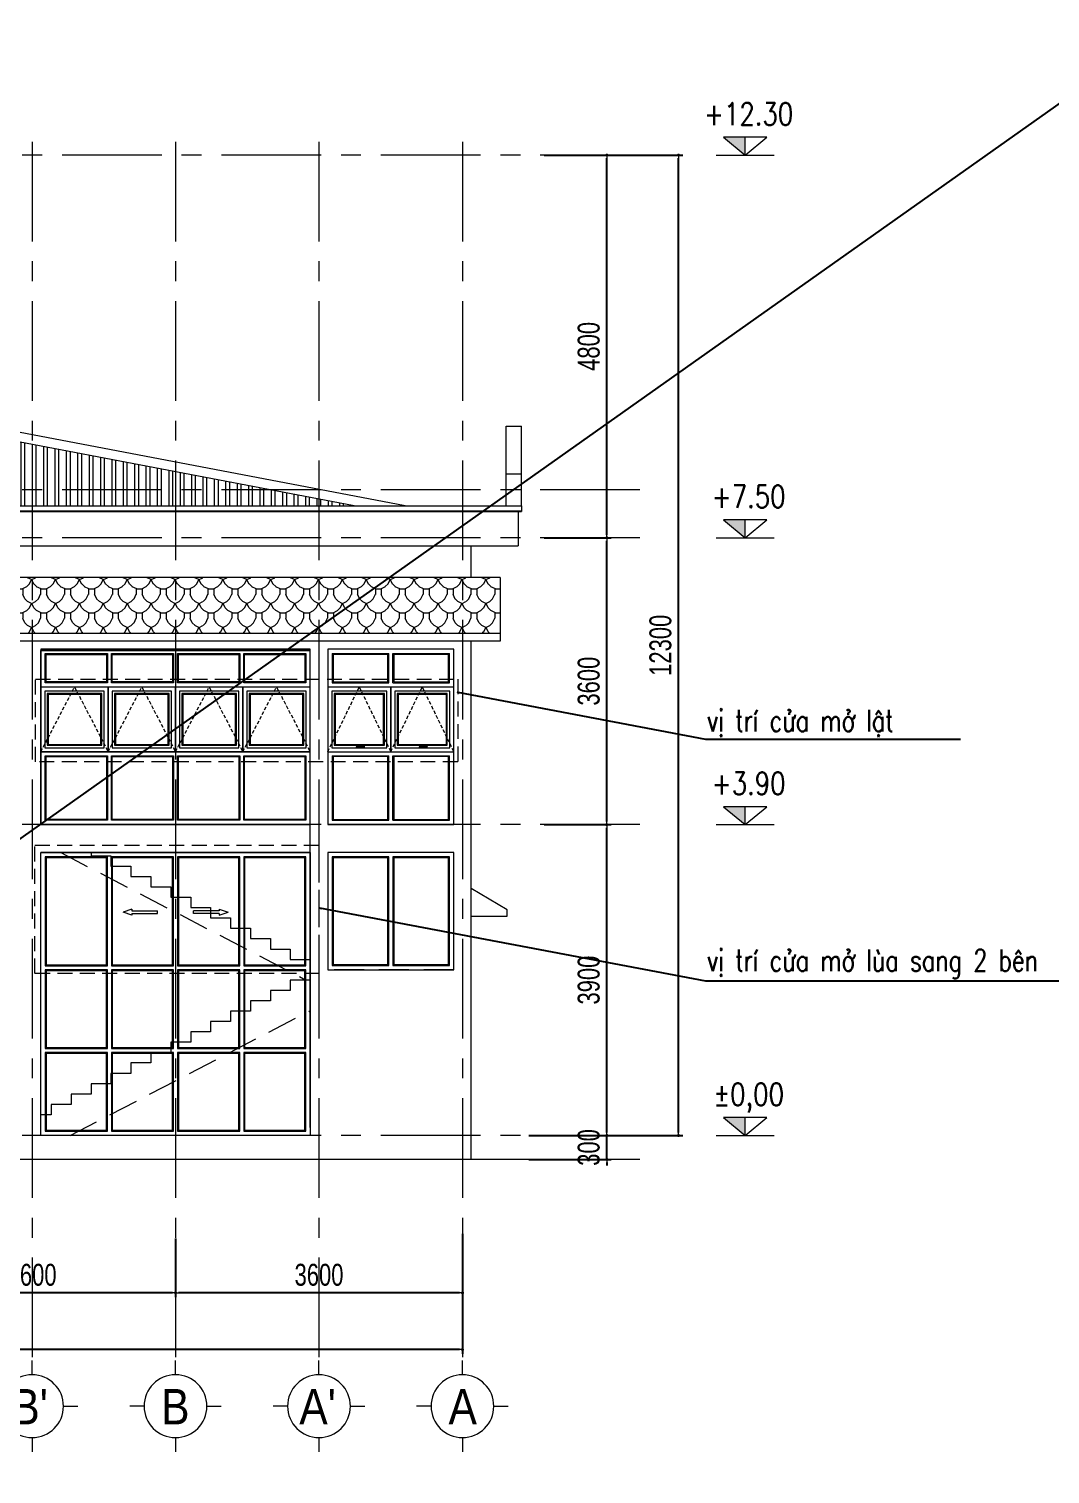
# Model space of a CAD drawing. Header units: millimetres. Extents: x -519517 to -431282, y -372679 to 113618.
# Drawn here: x -462331 to -449517, y -121075 to -102944 of the extents above; entities that cross this region are included whole.
import ezdxf
from ezdxf.enums import TextEntityAlignment as Align

# ---------------------------------------------------------------- set-up
doc = ezdxf.new("R2010")
doc.units = ezdxf.units.MM
doc.header["$LTSCALE"] = 5
for name, pattern in [('CENTER', [2, 1.25, -0.25, 0.25, -0.25]), ('CENTER2', [28.575, 19.05, -3.175, 3.175, -3.175]), ('HIDDEN', [0.375, 0.25, -0.125])]:
    doc.linetypes.add(name, pattern=pattern)
doc.layers.get('0').update_dxf_attribs({"linetype": 'CENTER2'})
for name, color, linetype, lineweight in [('2', 2, 'Continuous', 20), ('BICO-250-HATCH', 250, 'Continuous', 9), ('BICO-8-THAY2', 8, 'Continuous', 20), ('BICO-9-NÉT CỬA', 9, 'Continuous', 25), ('DIM', 156, 'Continuous', 13), ('hatch1', 136, 'Continuous', 9), ('kichhtuoc', 9, 'Continuous', 15), ('kihieu', 10, 'Continuous', 18), ('LC Dim', 8, 'Continuous', 18), ('LC ISO', 153, 'Continuous', 13), ('LC MANH DUT', 35, 'HIDDEN', 5), ('LC Net dam 1', 30, 'Continuous', 30), ('LC Net manh', 9, 'Continuous', 5), ('LC Text1', 3, 'Continuous', 20), ('LC Text2', 7, 'Continuous', 25), ('manh1', 67, 'Continuous', 13), ('thay1', 63, 'Continuous', 18), ('truc', 76, 'CENTER', 9), ('v THAY', 9, 'Continuous', 13), ('ĐT-250-HATCH', 250, 'Continuous', 9)]:
    doc.layers.add(name, color=color, linetype=linetype, lineweight=lineweight)
doc.layers.add('KCS_Plotter', color=11, linetype='Continuous', plot=False)
doc.styles.add('HOATBIF', font='hoatbif.shx', dxfattribs={"width": 0.75})
doc.styles.add('LC 1', font='VHAVANB.TTF')
doc.styles.add('LC 3', font='vnsimli.shx', dxfattribs={"width": 0.75})
doc.styles.add('T1', font='Vnsimli.shx', dxfattribs={"width": 0.8})
doc.dimstyles.new('Copy of 1-110', dxfattribs={"dimscale": 110, "dimtxt": 2.5, "dimasz": 0.35, "dimexe": 0.5, "dimexo": 0, "dimgap": 0.8, "dimtad": 1, "dimdec": 0, "dimzin": 0, "dimdsep": 46, "dimtxsty": 'HOATBIF', "dimblk1": 'DOT', "dimblk2": 'DOT', "dimsah": 1, "dimcen": -1, "dimdle": 1, "dimclrd": 256, "dimclre": 256, "dimclrt": 4, "dimadec": 3, "dimazin": 2, "dimtfac": 0.333333, "dimtdec": 0, "dimtix": 1, "dimtmove": 2, "dimatfit": 3, "dimldrblk": 'DOT', "dimfxl": 1, "dimtvp": 0.833333, "dimtolj": 1, "dimtzin": 0, "dimarcsym": 0})
doc.dimstyles.new('Copy of 1-70', dxfattribs={"dimscale": 70, "dimtxt": 2.5, "dimasz": 0.35, "dimexe": 0.5, "dimexo": 0, "dimgap": 0.8, "dimtad": 1, "dimdec": 0, "dimzin": 0, "dimdsep": 46, "dimtxsty": 'HOATBIF', "dimblk1": 'DOT', "dimblk2": 'DOT', "dimsah": 1, "dimcen": -1, "dimdle": 1, "dimclrd": 256, "dimclre": 256, "dimclrt": 4, "dimadec": 3, "dimazin": 2, "dimtfac": 0.333333, "dimtdec": 0, "dimtix": 1, "dimtmove": 2, "dimatfit": 3, "dimldrblk": 'DOT', "dimfxl": 1, "dimtvp": 0.833333, "dimtolj": 1, "dimtzin": 0, "dimarcsym": 0})

# ---------------------------------------------------------------- blocks, each defined once
blk = doc.blocks.new('DOT')
at = {"color": 0, "linetype": 'ByBlock'}
blk.add_line((-0.5, 0), (-1, 0), dxfattribs=at)
at = {"color": 0, "linetype": 'ByBlock', "const_width": 0.5}
blk.add_lwpolyline([(-0.25, 0, 1), (0.25, 0, 1)], format="xyb", close=True, dxfattribs=at)
blk = doc.blocks.new('*D650')
at = {"layer": 'Defpoints', "color": 0, "transparency": 16777216}
for p in [(-460491, -118117), (-456891, -118117), (-460491, -118801)]:
    blk.add_point(p, dxfattribs=at)
at = {"layer": 'LC Dim', "lineweight": -2, "transparency": 16777216}
for p, q in [((-460491, -118117), (-460491, -118856)), ((-456891, -118117), (-456891, -118856)), ((-456930, -118801), (-460453, -118801))]:
    blk.add_line(p, q, dxfattribs=at)
at = {"layer": 'LC Dim', "lineweight": -2, "transparency": 16777216, "xscale": 38.5, "yscale": 38.5, "zscale": 38.5, "rotation": 180}
blk.add_blockref('DOT', (-460491, -118801), dxfattribs=at)
at = {"layer": 'LC Dim', "lineweight": -2, "transparency": 16777216, "xscale": 38.5, "yscale": 38.5, "zscale": 38.5}
blk.add_blockref('DOT', (-456891, -118801), dxfattribs=at)
at = {"layer": 'LC Dim', "color": 4, "transparency": 16777216, "insert": (-458691, -118576), "char_height": 275, "attachment_point": 5, "style": 'HOATBIF'}
blk.add_mtext('\\A1;3600', dxfattribs=at)
blk = doc.blocks.new('_Dot')
at = {"color": 0, "linetype": 'ByBlock', "lineweight": -2}
blk.add_line((-0.5, 0), (-1, 0), dxfattribs=at)
at = {"color": 0, "linetype": 'ByBlock', "const_width": 0.5}
blk.add_lwpolyline([(-0.25, 0, 1), (0.25, 0, 1)], format="xyb", close=True, dxfattribs=at)
blk = doc.blocks.new('*D651')
at = {"layer": 'Defpoints', "color": 0, "transparency": 16777216}
for p in [(-464091, -118062), (-460491, -118117), (-464091, -118801)]:
    blk.add_point(p, dxfattribs=at)
at = {"layer": 'LC Dim', "lineweight": -2, "transparency": 16777216}
for p, q in [((-464091, -118062), (-464091, -118856)), ((-460491, -118117), (-460491, -118856)), ((-460530, -118801), (-464053, -118801))]:
    blk.add_line(p, q, dxfattribs=at)
at = {"layer": 'LC Dim', "lineweight": -2, "transparency": 16777216, "xscale": 38.5, "yscale": 38.5, "zscale": 38.5, "rotation": 180}
blk.add_blockref('DOT', (-464091, -118801), dxfattribs=at)
at = {"layer": 'LC Dim', "lineweight": -2, "transparency": 16777216, "xscale": 38.5, "yscale": 38.5, "zscale": 38.5}
blk.add_blockref('DOT', (-460491, -118801), dxfattribs=at)
at = {"layer": 'LC Dim', "color": 4, "transparency": 16777216, "insert": (-462291, -118576), "char_height": 275, "attachment_point": 5, "style": 'HOATBIF'}
blk.add_mtext('\\A1;3600', dxfattribs=at)
blk = doc.blocks.new('*D657')
at = {"layer": 'Defpoints', "color": 0, "transparency": 16777216}
for p in [(-481241, -118062), (-456891, -118062), (-481241, -119513)]:
    blk.add_point(p, dxfattribs=at)
at = {"layer": 'LC Dim', "lineweight": -2, "transparency": 16777216}
for p, q in [((-481241, -118062), (-481241, -119568)), ((-456891, -118062), (-456891, -119568)), ((-456930, -119513), (-481203, -119513))]:
    blk.add_line(p, q, dxfattribs=at)
at = {"layer": 'LC Dim', "lineweight": -2, "transparency": 16777216, "xscale": 38.5, "yscale": 38.5, "zscale": 38.5, "rotation": 180}
blk.add_blockref('DOT', (-481241, -119513), dxfattribs=at)
at = {"layer": 'LC Dim', "lineweight": -2, "transparency": 16777216, "xscale": 38.5, "yscale": 38.5, "zscale": 38.5}
blk.add_blockref('DOT', (-456891, -119513), dxfattribs=at)
at = {"layer": 'LC Dim', "color": 4, "transparency": 16777216, "insert": (-469066, -119288), "char_height": 275, "attachment_point": 5, "style": 'HOATBIF'}
blk.add_mtext('\\A1;24350', dxfattribs=at)
blk = doc.blocks.new('*D658')
at = {"layer": 'Defpoints', "color": 0, "transparency": 16777216}
for p in [(-456059, -116827), (-455080, -116827), (-456059, -117127)]:
    blk.add_point(p, dxfattribs=at)
at = {"layer": 'LC Dim', "lineweight": -2, "transparency": 16777216}
for p, q in [((-455080, -116789), (-455080, -116750)), ((-456059, -116827), (-455025, -116827)), ((-455080, -117127), (-455080, -116827)), ((-456059, -117127), (-455025, -117127)), ((-455080, -117166), (-455080, -117204))]:
    blk.add_line(p, q, dxfattribs=at)
at = {"layer": 'LC Dim', "lineweight": -2, "transparency": 16777216, "xscale": 38.5, "yscale": 38.5, "zscale": 38.5}
for p, rotation in [((-455080, -116827), 270), ((-455080, -117127), 90)]:
    blk.add_blockref('DOT', p, dxfattribs=dict(at, rotation=rotation))
at = {"layer": 'LC Dim', "color": 4, "transparency": 16777216, "insert": (-455306, -116977), "char_height": 275, "attachment_point": 5, "rotation": 90, "style": 'HOATBIF'}
blk.add_mtext('\\A1;300', dxfattribs=at)
blk = doc.blocks.new('*D659')
at = {"layer": 'Defpoints', "color": 0, "transparency": 16777216}
for p in [(-455867, -112927), (-455080, -112927), (-456059, -116827)]:
    blk.add_point(p, dxfattribs=at)
at = {"layer": 'LC Dim', "lineweight": -2, "transparency": 16777216}
for p, q in [((-455867, -112927), (-455025, -112927)), ((-455080, -116789), (-455080, -112966)), ((-456059, -116827), (-455025, -116827))]:
    blk.add_line(p, q, dxfattribs=at)
at = {"layer": 'LC Dim', "lineweight": -2, "transparency": 16777216, "xscale": 38.5, "yscale": 38.5, "zscale": 38.5}
for p, rotation in [((-455080, -112927), 90), ((-455080, -116827), 270)]:
    blk.add_blockref('DOT', p, dxfattribs=dict(at, rotation=rotation))
at = {"layer": 'LC Dim', "color": 4, "transparency": 16777216, "insert": (-455306, -114877), "char_height": 275, "attachment_point": 5, "rotation": 90, "style": 'HOATBIF'}
blk.add_mtext('\\A1;3900', dxfattribs=at)
blk = doc.blocks.new('*D660')
at = {"layer": 'Defpoints', "color": 0, "transparency": 16777216}
for p in [(-455867, -109327), (-455080, -109327), (-455867, -112927)]:
    blk.add_point(p, dxfattribs=at)
at = {"layer": 'LC Dim', "lineweight": -2, "transparency": 16777216}
for p, q in [((-455867, -109327), (-455025, -109327)), ((-455080, -112889), (-455080, -109366)), ((-455867, -112927), (-455025, -112927))]:
    blk.add_line(p, q, dxfattribs=at)
at = {"layer": 'LC Dim', "lineweight": -2, "transparency": 16777216, "xscale": 38.5, "yscale": 38.5, "zscale": 38.5}
for p, rotation in [((-455080, -109327), 90), ((-455080, -112927), 270)]:
    blk.add_blockref('DOT', p, dxfattribs=dict(at, rotation=rotation))
at = {"layer": 'LC Dim', "color": 4, "transparency": 16777216, "insert": (-455306, -111127), "char_height": 275, "attachment_point": 5, "rotation": 90, "style": 'HOATBIF'}
blk.add_mtext('\\A1;3600', dxfattribs=at)
blk = doc.blocks.new('*D661')
at = {"layer": 'Defpoints', "color": 0, "transparency": 16777216}
for p in [(-455867, -104527), (-455080, -104527), (-455867, -109327)]:
    blk.add_point(p, dxfattribs=at)
at = {"layer": 'LC Dim', "lineweight": -2, "transparency": 16777216}
for p, q in [((-455867, -104527), (-455025, -104527)), ((-455080, -109289), (-455080, -104566)), ((-455867, -109327), (-455025, -109327))]:
    blk.add_line(p, q, dxfattribs=at)
at = {"layer": 'LC Dim', "lineweight": -2, "transparency": 16777216, "xscale": 38.5, "yscale": 38.5, "zscale": 38.5}
for p, rotation in [((-455080, -104527), 90), ((-455080, -109327), 270)]:
    blk.add_blockref('DOT', p, dxfattribs=dict(at, rotation=rotation))
at = {"layer": 'LC Dim', "color": 4, "transparency": 16777216, "insert": (-455306, -106927), "char_height": 275, "attachment_point": 5, "rotation": 90, "style": 'HOATBIF'}
blk.add_mtext('\\A1;4800', dxfattribs=at)
blk = doc.blocks.new('*D662')
at = {"layer": 'Defpoints', "color": 0, "transparency": 16777216}
for p in [(-455867, -104527), (-454180, -104527), (-455867, -116827)]:
    blk.add_point(p, dxfattribs=at)
at = {"layer": 'LC Dim', "lineweight": -2, "transparency": 16777216}
for p, q in [((-455867, -104527), (-454125, -104527)), ((-454180, -116789), (-454180, -104566)), ((-455867, -116827), (-454125, -116827))]:
    blk.add_line(p, q, dxfattribs=at)
at = {"layer": 'LC Dim', "lineweight": -2, "transparency": 16777216, "xscale": 38.5, "yscale": 38.5, "zscale": 38.5}
for p, rotation in [((-454180, -104527), 90), ((-454180, -116827), 270)]:
    blk.add_blockref('DOT', p, dxfattribs=dict(at, rotation=rotation))
at = {"layer": 'LC Dim', "color": 4, "transparency": 16777216, "insert": (-454406, -110677), "char_height": 275, "attachment_point": 5, "rotation": 90, "style": 'HOATBIF'}
blk.add_mtext('\\A1;12300', dxfattribs=at)
blk = doc.blocks.new('TTRUC')
at = {"layer": 'LC ISO'}
for p, q in [((0, 6.95), (0, 10.13)), ((-6.95, 0), (-10.13, 0)), ((6.95, 0), (10.13, 0)), ((0, -6.95), (0, -10.13))]:
    blk.add_line(p, q, dxfattribs=at)
at = {"layer": 'LC Net manh'}
blk.add_circle((0, 0), 6.95, dxfattribs=at)
blk = doc.blocks.new('Caodo1')
at = {"layer": 'LC Text1'}
blk.add_hatch(color=256, dxfattribs=at).paths.add_polyline_path([(0, 200), (0, 0), (243, 200)])
for p, q in [((0, 0), (0, 200)), ((324, 0), (-324, 0))]:
    blk.add_line(p, q, dxfattribs=at)
blk.add_lwpolyline([(-243, 200), (243, 200), (0, 0), (0, 0)], close=True, dxfattribs=at)
at = {"layer": 'LC Text1', "style": 'T1', "width": 0.8}
blk.add_attdef('%%P0,00', text='', height=250, dxfattribs=at).set_placement((-39, 460), align=Align.MIDDLE_CENTER)
blk = doc.blocks.new('sjahdjkahdj¸dhsgdjks')
at = {"layer": 'LC MANH DUT', "ltscale": 300}
blk.add_line((-524836, -73332), (-526416, -73332), dxfattribs=at)
at = {"layer": 'manh1'}
for points in [[(-526350, -73266), (-525663, -73266), (-525663, -71928), (-526350, -71928)], [(-525589, -73266), (-524902, -73266), (-524902, -71928), (-525589, -71928)]]:
    blk.add_lwpolyline(points, close=True, dxfattribs=at)
at = {"layer": 'thay1'}
blk.add_line((-524836, -71862), (-526416, -71862), dxfattribs=at)
for points in [[(-526416, -73332), (-524836, -73332), (-524836, -71862), (-526416, -71862)], [(-526362, -73278), (-525651, -73278), (-525651, -71916), (-526362, -71916)], [(-525601, -73278), (-524890, -73278), (-524890, -71916), (-525601, -71916)]]:
    blk.add_lwpolyline(points, close=True, dxfattribs=at)
blk = doc.blocks.new('sjhdjshdjshsjkdj')
at = {"layer": 'manh1'}
for points in [[(-529950, -95683), (-529194, -95683), (-529194, -94341), (-529950, -94341)], [(-529120, -95683), (-528363, -95683), (-528363, -94341), (-529120, -94341)], [(-528289, -95683), (-527533, -95683), (-527533, -94341), (-528289, -94341)], [(-527459, -95683), (-526702, -95683), (-526702, -94341), (-527459, -94341)], [(-529950, -96721), (-529194, -96721), (-529194, -95757), (-529950, -95757)], [(-529120, -96721), (-528363, -96721), (-528363, -95757), (-529120, -95757)], [(-528289, -96721), (-527533, -96721), (-527533, -95757), (-528289, -95757)], [(-527459, -96721), (-526702, -96721), (-526702, -95757), (-527459, -95757)], [(-529950, -97759), (-529194, -97759), (-529194, -96795), (-529950, -96795)], [(-529120, -97759), (-528363, -97759), (-528363, -96795), (-529120, -96795)], [(-528289, -97759), (-527533, -97759), (-527533, -96795), (-528289, -96795)], [(-527459, -97759), (-526702, -97759), (-526702, -96795), (-527459, -96795)]]:
    blk.add_lwpolyline(points, close=True, dxfattribs=at)
at = {"layer": 'thay1'}
for points in [[(-530016, -94275), (-526636, -94275), (-526636, -97825), (-530016, -97825)], [(-529962, -95695), (-529182, -95695), (-529182, -94329), (-529962, -94329)], [(-529132, -95695), (-528351, -95695), (-528351, -94329), (-529132, -94329)], [(-528301, -95695), (-527521, -95695), (-527521, -94329), (-528301, -94329)], [(-527471, -95695), (-526690, -95695), (-526690, -94329), (-527471, -94329)], [(-529962, -96733), (-529182, -96733), (-529182, -95745), (-529962, -95745)], [(-529132, -96733), (-528351, -96733), (-528351, -95745), (-529132, -95745)], [(-528301, -96733), (-527521, -96733), (-527521, -95745), (-528301, -95745)], [(-527471, -96733), (-526690, -96733), (-526690, -95745), (-527471, -95745)], [(-529962, -97771), (-529182, -97771), (-529182, -96783), (-529962, -96783)], [(-529132, -97771), (-528351, -97771), (-528351, -96783), (-529132, -96783)], [(-528301, -97771), (-527521, -97771), (-527521, -96783), (-528301, -96783)], [(-527471, -97771), (-526690, -97771), (-526690, -96783), (-527471, -96783)]]:
    blk.add_lwpolyline(points, close=True, dxfattribs=at)
blk = doc.blocks.new('kh-cuatruot')
at = {"layer": 'kihieu', "ltscale": 0.5}
for p, q in [((54.9, 0), (-54.9, 0)), ((-54.9, 0), (-54.9, -12)), ((54.9, 0), (54.9, 6.8)), ((54.9, 6.8), (93.1, -6)), ((54.9, -12), (-54.9, -12)), ((54.9, -18.8), (93.1, -6)), ((54.9, -18.8), (54.9, -12))]:
    blk.add_line(p, q, dxfattribs=at)
blk = doc.blocks.new('hsjdhsạkdhsjkahjkda')
at = {"layer": 'hatch1', "linetype": 'HIDDEN', "ltscale": 35}
for points in [[(-530016, -106371), (-529594, -105560), (-529171, -106371)], [(-529171, -106371), (-528749, -105560), (-528326, -106371)], [(-528326, -106371), (-527904, -105560), (-527481, -106371)], [(-527481, -106371), (-527059, -105560), (-526636, -106371)]]:
    blk.add_lwpolyline(points, dxfattribs=at)
at = {"layer": 'LC Dim'}
for p, q in [((-526636, -105560), (-530016, -105560)), ((-530016, -106371), (-530016, -105560)), ((-529171, -106371), (-529171, -105560)), ((-529171, -106371), (-529171, -105560)), ((-528326, -106371), (-528326, -105560)), ((-528326, -106371), (-528326, -105560)), ((-528326, -106371), (-528326, -105560)), ((-527481, -106371), (-527481, -105560)), ((-527481, -106371), (-527481, -105560)), ((-527481, -106371), (-527481, -105560)), ((-526636, -106371), (-526636, -105560)), ((-526636, -106371), (-530016, -106371))]:
    blk.add_line(p, q, dxfattribs=at)
at = {"layer": 'manh1'}
for points in [[(-529950, -105152), (-529194, -105152), (-529194, -105494), (-529950, -105494)], [(-529120, -105152), (-528363, -105152), (-528363, -105494), (-529120, -105494)], [(-528289, -105152), (-527533, -105152), (-527533, -105494), (-528289, -105494)], [(-527459, -105152), (-526702, -105152), (-526702, -105494), (-527459, -105494)], [(-529924, -106279), (-529263, -106279), (-529263, -105652), (-529924, -105652)], [(-529079, -106279), (-528418, -106279), (-528418, -105652), (-529079, -105652)], [(-528234, -106279), (-527573, -106279), (-527573, -105652), (-528234, -105652)], [(-527389, -106279), (-526728, -106279), (-526728, -105652), (-527389, -105652)], [(-529950, -106433), (-529194, -106433), (-529194, -107220), (-529950, -107220)], [(-529120, -106433), (-528363, -106433), (-528363, -107220), (-529120, -107220)], [(-528289, -106433), (-527533, -106433), (-527533, -107220), (-528289, -107220)], [(-527459, -106433), (-526702, -106433), (-526702, -107220), (-527459, -107220)]]:
    blk.add_lwpolyline(points, close=True, dxfattribs=at)
at = {"layer": 'thay1'}
for points in [[(-530016, -107286), (-526636, -107286), (-526636, -105086), (-530016, -105086)], [(-529962, -105140), (-529182, -105140), (-529182, -105506), (-529962, -105506)], [(-529132, -105140), (-528351, -105140), (-528351, -105506), (-529132, -105506)], [(-528301, -105140), (-527521, -105140), (-527521, -105506), (-528301, -105506)], [(-527471, -105140), (-526690, -105140), (-526690, -105506), (-527471, -105506)], [(-530016, -106371), (-529171, -106371), (-529171, -105560), (-530016, -105560)], [(-529966, -106321), (-529221, -106321), (-529221, -105610), (-529966, -105610)], [(-529936, -106291), (-529251, -106291), (-529251, -105640), (-529936, -105640)], [(-529171, -106371), (-528326, -106371), (-528326, -105560), (-529171, -105560)], [(-529121, -106321), (-528376, -106321), (-528376, -105610), (-529121, -105610)], [(-529091, -106291), (-528406, -106291), (-528406, -105640), (-529091, -105640)], [(-528326, -106371), (-527481, -106371), (-527481, -105560), (-528326, -105560)], [(-528276, -106321), (-527531, -106321), (-527531, -105610), (-528276, -105610)], [(-528246, -106291), (-527561, -106291), (-527561, -105640), (-528246, -105640)], [(-527481, -106371), (-526636, -106371), (-526636, -105560), (-527481, -105560)], [(-527431, -106321), (-526686, -106321), (-526686, -105610), (-527431, -105610)], [(-527401, -106291), (-526716, -106291), (-526716, -105640), (-527401, -105640)], [(-529962, -106421), (-529182, -106421), (-529182, -107232), (-529962, -107232)], [(-529132, -106421), (-528351, -106421), (-528351, -107232), (-529132, -107232)], [(-528301, -106421), (-527521, -106421), (-527521, -107232), (-528301, -107232)], [(-527471, -106421), (-526690, -106421), (-526690, -107232), (-527471, -107232)]]:
    blk.add_lwpolyline(points, close=True, dxfattribs=at)
blk = doc.blocks.new('1234we')
at = {"layer": 'v THAY', "ltscale": 0.2}
for p, q in [((527905, 42543), (527918, 42543)), ((527905, 42529), (527918, 42529)), ((527919, 42543), (527923, 42541)), ((527919, 42529), (527923, 42531)), ((527923, 42541), (527977, 42541)), ((527923, 42531), (527977, 42531))]:
    blk.add_line(p, q, dxfattribs=at)
for points in [[(527891, 42547), (527925, 42547)], [(527897, 42525), (527891, 42525)], [(527925, 42525), (527897, 42525)]]:
    blk.add_lwpolyline(points, dxfattribs=at)
blk.add_circle((527905, 42536), 2.05, dxfattribs=at)
for centre, radius, start, end in [((527891, 42536), 11.3, 90, 270), ((527905, 42536), 9.72, 48.259, 311.741), ((527905, 42536), 7.25, 90, 270), ((527918, 42542), 1.4, 62.8073, 90), ((527923, 42543), 1.4, 242.8073, 270), ((527923, 42530), 1.4, 90, 117.1927), ((527925, 42536), 11.3, 26.8451, 90), ((527925, 42536), 11.3, 270, 333.1549), ((527977, 42536), 5.09, 270, 90)]:
    blk.add_arc(centre, radius, start, end, dxfattribs=at)
blk = doc.blocks.new('hsgdjsahgdsjdhsjkad')
at = {"layer": 'hatch1', "linetype": 'HIDDEN', "ltscale": 35}
for p, q in [((-526416, -106371), (-526021, -105560)), ((-526021, -105560), (-525626, -106371)), ((-525626, -106371), (-525231, -105560)), ((-525231, -105560), (-524836, -106371))]:
    blk.add_line(p, q, dxfattribs=at)
at = {"layer": 'manh1'}
for points in [[(-526350, -105494), (-525663, -105494), (-525663, -105152), (-526350, -105152)], [(-525589, -105494), (-524902, -105494), (-524902, -105152), (-525589, -105152)], [(-526324, -106279), (-525718, -106279), (-525718, -105652), (-526324, -105652)], [(-525534, -106279), (-524928, -106279), (-524928, -105652), (-525534, -105652)], [(-526350, -107220), (-525663, -107220), (-525663, -106433), (-526350, -106433)], [(-525589, -107220), (-524902, -107220), (-524902, -106433), (-525589, -106433)]]:
    blk.add_lwpolyline(points, close=True, dxfattribs=at)
at = {"layer": 'thay1'}
for p, q in [((-526362, -105140), (-525651, -105140)), ((-526362, -105140), (-526362, -105506)), ((-525651, -105506), (-525651, -105140)), ((-525601, -105140), (-524890, -105140)), ((-525601, -105506), (-525601, -105140)), ((-524890, -105506), (-524890, -105140)), ((-526362, -105506), (-525651, -105506)), ((-525601, -105506), (-524890, -105506)), ((-526362, -106421), (-525651, -106421)), ((-526362, -106421), (-526362, -107232)), ((-525651, -107232), (-525651, -106421)), ((-525601, -106421), (-524890, -106421)), ((-525601, -107232), (-525601, -106421)), ((-524890, -107232), (-524890, -106421)), ((-526362, -107232), (-525651, -107232)), ((-525601, -107232), (-524890, -107232))]:
    blk.add_line(p, q, dxfattribs=at)
for points in [[(-526416, -107286), (-524836, -107286), (-524836, -105086), (-526416, -105086)], [(-526416, -106371), (-525626, -106371), (-525626, -105560), (-526416, -105560)], [(-526366, -106321), (-525676, -106321), (-525676, -105610), (-526366, -105610)], [(-526336, -106291), (-525706, -106291), (-525706, -105640), (-526336, -105640)], [(-525626, -106371), (-524836, -106371), (-524836, -105560), (-525626, -105560)], [(-525576, -106321), (-524886, -106321), (-524886, -105610), (-525576, -105610)], [(-525546, -106291), (-524916, -106291), (-524916, -105640), (-525546, -105640)]]:
    blk.add_lwpolyline(points, close=True, dxfattribs=at)
at = {"layer": 'LC Dim'}
for p in [(-1053938, -148844), (-1053148, -148844)]:
    blk.add_blockref('1234we', p, dxfattribs=at)

msp = doc.modelspace()

# ---------------------------------------------------------------- hatches: boundary and pattern name
at = {"layer": 'BICO-250-HATCH', "lineweight": 0, "ltscale": 0.005}
h = msp.add_hatch(dxfattribs=at)
h.set_pattern_fill('ANSI32', color=256, scale=15, angle=45, style=0)
h.set_pattern_definition([(90, (-1223668.35, -76369.8), (-142.875, 1e-14), []), (90, (-1223620.73, -76322.17), (-142.875, 1e-14), [])])
h.paths.add_polyline_path([(-474041.5, -108927.1), (-474041.5, -107814.3), (-477641.5, -108500), (-477641.5, -108927.1)])
h.paths.add_polyline_path([(-477641.5, -108927.1), (-477641.5, -108500), (-479883.5, -108927.1)])
h.paths.add_polyline_path([(-474041.5, -107814.3), (-474041.5, -108927.1), (-472366.5, -108927.1), (-472366.5, -108527.1), (-471366.5, -108527.1), (-470691.5, -108351), (-470691.5, -107197.9), (-470805.1, -107197.9)])
h.paths.add_polyline_path([(-470691.5, -107197.9), (-470691.5, -108351), (-469066.5, -107927.1), (-467441.5, -108351), (-467441.5, -107197.9)])
h.paths.add_polyline_path([(-467327.8, -107197.9), (-467441.5, -107197.9), (-467441.5, -108351), (-466766.5, -108527.1), (-465766.5, -108527.1), (-465766.5, -108927.1), (-464091.5, -108927.1), (-464091.5, -107814.3)])
h.paths.add_polyline_path([(-460491.5, -108927.1), (-460491.5, -108500), (-464091.5, -107814.3), (-464091.5, -108927.1)])
h.paths.add_polyline_path([(-458249.5, -108927.1), (-460491.5, -108500), (-460491.5, -108927.1)])
at = {"layer": 'ĐT-250-HATCH'}
h = msp.add_hatch(dxfattribs=at)
h.set_pattern_fill('MISC02', color=256, scale=50, style=0, pattern_type=2)
h.set_pattern_definition([(26.56505, (-1277815.7, -76369.8), (6e-06, 299.99982), [63.167, -607.6535]), (26.56505, (-1278115.7, -76369.8), (6e-06, 299.99982), [63.167, -607.6535]), (63.43495, (-1277725.22, -76307.57), (-6e-06, 299.999824), [60.3815, -610.439]), (63.43495, (-1278025.22, -76307.57), (-6e-06, 299.999824), [60.3815, -610.439]), (45, (-1278059.2, -76341.55), (2e-14, 299.99995), [48.057, -376.207]), (135, (-1278234.74, -76341.55), (2e-14, 299.99995), [48.057, -376.207]), (0, (-1278178.24, -76369.8), (0, 300), [62.5425, -237.4575]), (116.56505, (-1277968.72, -76307.57), (6e-06, 299.999824), [60.3815, -610.439]), (116.56505, (-1278268.72, -76307.57), (6e-06, 299.999824), [60.3815, -610.439]), (153.43495, (-1277878.24, -76369.8), (-6e-06, 299.99982), [63.167, -607.6535]), (153.43495, (-1278178.24, -76369.8), (-6e-06, 299.99982), [63.167, -607.6535]), (270, (-1278109.47, -76069.8), (300, -6e-14), [68.771, -231.229]), (135, (-1278047.24, -76229.05), (2e-14, 299.99995), [48.057, -376.207]), (153.43495, (-1277698.2, -76253.56), (-6e-06, 299.99982), [54.81, -616.01]), (153.43495, (-1277998.2, -76253.56), (-6e-06, 299.99982), [54.81, -616.01]), (116.56505, (-1277781.22, -76195.07), (6e-06, 299.999824), [63.167, -607.6535]), (116.56505, (-1278081.22, -76195.07), (6e-06, 299.999824), [63.167, -607.6535]), (63.43495, (-1277912.72, -76195.07), (-6e-06, 299.999824), [63.167, -607.6535]), (63.43495, (-1278212.72, -76195.07), (-6e-06, 299.999824), [63.167, -607.6535]), (45, (-1278246.7, -76229.05), (2e-14, 299.99995), [48.057, -376.207]), (270, (-1278184.47, -76069.8), (300, -6e-14), [68.771, -231.229]), (26.56505, (-1277995.72, -76253.56), (6e-06, 299.99982), [54.81, -616.01]), (26.56505, (-1278295.72, -76253.56), (6e-06, 299.99982), [54.81, -616.01])])
h.paths.add_polyline_path([(-456416.5, -110527.1), (-460491.5, -110527.1), (-460491.5, -109827.1), (-456416.5, -109827.1)])
h.paths.add_polyline_path([(-460491.5, -110527.1), (-462766.5, -110527.1), (-462766.5, -109827.1), (-460491.5, -109827.1)])

# ---------------------------------------------------------------- linework, layer by layer
at = {"layer": '2'}
for p, q in [((-465766.5, -108927.1), (-456151.5, -108927.1)), ((-456151.5, -108927.1), (-456151.5, -108997.1)), ((-456191.5, -108997.1), (-456191.5, -109427.1)), ((-481941.5, -109427.1), (-456191.5, -109427.1)), ((-456416.5, -109827.1), (-462766.5, -109827.1)), ((-456416.5, -109827.1), (-456416.5, -110625.5)), ((-456416.5, -110527.1), (-462766.5, -110527.1)), ((-456416.5, -110625.5), (-462766.5, -110625.5)), ((-462181.5, -112927.1), (-462181.5, -110740.2)), ((-462181.5, -110740.2), (-458801.5, -110740.2)), ((-458801.5, -116727.1), (-458801.5, -110740.2)), ((-458801.5, -112927.1), (-462181.5, -112927.1)), ((-462181.5, -116727.1), (-462181.5, -113277.1)), ((-458801.5, -113277.1), (-462181.5, -113277.1))]:
    msp.add_line(p, q, dxfattribs=at)
at = {"layer": '2', "const_width": 15}
msp.add_lwpolyline([(-455301, -117127.1), (-482721.7, -117127.1)], dxfattribs=at)
at = {"layer": 'BICO-8-THAY2'}
for p, q in [((-457608.1, -108927.1), (-467316.5, -107077.9)), ((-458249.5, -108927.1), (-467327.8, -107197.9)), ((-456341.5, -107927.1), (-456151.5, -107927.1)), ((-456341.5, -108527.1), (-456341.5, -107927.1)), ((-456151.5, -108527.1), (-456151.5, -107927.1)), ((-456341.5, -108527.1), (-456151.5, -108527.1)), ((-456341.5, -108927.1), (-456341.5, -108527.1)), ((-456151.5, -108927.1), (-456151.5, -108527.1))]:
    msp.add_line(p, q, dxfattribs=at)
at = {"layer": 'BICO-9-NÉT CỬA'}
msp.add_line((-456151.5, -108997.1), (-465836.5, -108997.1), dxfattribs=at)
at = {"layer": 'DIM'}
for p, q in [((-456331.5, -113997.1), (-456781.5, -113727.1)), ((-456331.5, -114077.1), (-456331.5, -113997.1)), ((-456781.5, -114077.1), (-456331.5, -114077.1))]:
    msp.add_line(p, q, dxfattribs=at)
at = {"layer": 'KCS_Plotter'}
msp.add_line((-490081.8, -132648.4), (-442831.8, -99235.9), dxfattribs=at)
at = {"layer": 'LC MANH DUT', "ltscale": 300}
for p, q in [((-461931.8, -113277.1), (-458854.9, -114877.1)), ((-461551.5, -113277.1), (-461551.5, -113317.1)), ((-461551.5, -113317.1), (-461301.5, -113317.1)), ((-461301.5, -113317.1), (-461301.5, -113447.1)), ((-461301.5, -113447.1), (-461051.5, -113447.1)), ((-461051.5, -113447.1), (-461051.5, -113577.1)), ((-461051.5, -113577.1), (-460801.5, -113577.1)), ((-460801.5, -113577.1), (-460801.5, -113707.1)), ((-460801.5, -113707.1), (-460551.5, -113707.1)), ((-460551.5, -113707.1), (-460551.5, -113837.1)), ((-460551.5, -113837.1), (-460301.5, -113837.1)), ((-460301.5, -113837.1), (-460301.5, -113967.1)), ((-460301.5, -113967.1), (-460051.5, -113967.1)), ((-460051.5, -113967.1), (-460051.5, -114097.1)), ((-460051.5, -114097.1), (-459801.5, -114097.1)), ((-459801.5, -114097.1), (-459801.5, -114227.1)), ((-459801.5, -114227.1), (-459551.5, -114227.1)), ((-459551.5, -114227.1), (-459551.5, -114357.1)), ((-459551.5, -114357.1), (-459301.5, -114357.1)), ((-459301.5, -114357.1), (-459301.5, -114487.1)), ((-459301.5, -114487.1), (-459051.5, -114487.1)), ((-459051.5, -114487.1), (-459051.5, -114617.1)), ((-459051.5, -114617.1), (-458801.5, -114617.1)), ((-458801.5, -114877.1), (-459051.5, -114877.1)), ((-459051.5, -114877.1), (-459051.5, -115007.1)), ((-459051.5, -115007.1), (-459301.5, -115007.1)), ((-459301.5, -115007.1), (-459301.5, -115137.1)), ((-461814.5, -116827.1), (-458801.5, -115260.3)), ((-459551.5, -115267.1), (-459801.5, -115267.1)), ((-459801.5, -115267.1), (-459801.5, -115397.1)), ((-459301.5, -115137.1), (-459551.5, -115137.1)), ((-459551.5, -115137.1), (-459551.5, -115267.1)), ((-459801.5, -115397.1), (-460051.5, -115397.1)), ((-460051.5, -115397.1), (-460051.5, -115527.1)), ((-460301.5, -115657.1), (-460551.5, -115657.1)), ((-460551.5, -115657.1), (-460551.5, -115787.1)), ((-460051.5, -115527.1), (-460301.5, -115527.1)), ((-460301.5, -115527.1), (-460301.5, -115657.1)), ((-460551.5, -115787.1), (-460801.5, -115787.1)), ((-460801.5, -115787.1), (-460801.5, -115917.1)), ((-460801.5, -115917.1), (-461051.5, -115917.1)), ((-461051.5, -115917.1), (-461051.5, -116047.1)), ((-461301.5, -116177.1), (-461551.5, -116177.1)), ((-461551.5, -116177.1), (-461551.5, -116307.1)), ((-461051.5, -116047.1), (-461301.5, -116047.1)), ((-461301.5, -116047.1), (-461301.5, -116177.1)), ((-461551.5, -116307.1), (-461801.5, -116307.1)), ((-461801.5, -116307.1), (-461801.5, -116437.1)), ((-462051.5, -116567.1), (-462181.5, -116567.1)), ((-461801.5, -116437.1), (-462051.5, -116437.1)), ((-462051.5, -116437.1), (-462051.5, -116567.1))]:
    msp.add_line(p, q, dxfattribs=at)
at = {"layer": 'LC MANH DUT', "ltscale": 150}
for points in [[(-462246.8, -111101.9), (-456950.5, -111101.9), (-456950.5, -112139.7), (-462246.8, -112139.7)], [(-462256.9, -113183.1), (-458691.5, -113183.1), (-458691.5, -114793.6), (-462256.9, -114793.6)]]:
    msp.add_lwpolyline(points, close=True, dxfattribs=at)
at = {"layer": 'thay1'}
for p, q in [((-456781.5, -109827.1), (-456781.5, -109427.1)), ((-456781.5, -117127.1), (-456781.5, -110625.5)), ((-457001.5, -112927.1), (-458581.5, -112927.1))]:
    msp.add_line(p, q, dxfattribs=at)
msp.add_lwpolyline([(-462181.5, -112927.1), (-458801.5, -112927.1), (-458801.5, -110740.2), (-462181.5, -110740.2)], close=True, dxfattribs=at)
at = {"layer": 'truc', "ltscale": 200}
for p, q in [((-462291.5, -104359.5), (-462291.5, -119846.1)), ((-460491.5, -104359.5), (-460491.5, -119846.1)), ((-458691.5, -104359.5), (-458691.5, -119846.1)), ((-456891.5, -104359.5), (-456891.5, -119846.1)), ((-454664.9, -104527.1), (-482734.5, -104527.1)), ((-454664.9, -108727.1), (-482734.5, -108727.1)), ((-454664.9, -109327.1), (-482734.5, -109327.1)), ((-454664.9, -112927.1), (-482734.5, -112927.1)), ((-454664.9, -116827.1), (-482734.5, -116827.1)), ((-454664.9, -117127.1), (-482734.5, -117127.1))]:
    msp.add_line(p, q, dxfattribs=at)

# ---------------------------------------------------------------- block references
at = {"layer": 'kichhtuoc', "lineweight": 25, "yscale": 2.919999999925494, "zscale": 2.919999999925494, "rotation": 180}
for p, xscale in [((-460878, -114043.2), 2.919999999925494), ((-460104.9, -114043.2), -2.919999999925494)]:
    msp.add_blockref('kh-cuatruot', p, dxfattribs=dict(at, xscale=xscale))
at = {"layer": 'LC Dim'}
for name in ['hsjdhsạkdhsjkahjkda', 'hsgdjsahgdsjdhsjkad']:
    msp.add_blockref(name, (67835, -5640.8), dxfattribs=at)
at = {"layer": 'LC ISO', "xscale": -56.691236026081, "yscale": 56.691236026081, "zscale": 56.691236026081}
for p in [(-462291.5, -120223.2), (-460491.5, -120223.2), (-458691.5, -120223.2), (-456891.5, -120223.2)]:
    msp.add_blockref('TTRUC', p, dxfattribs=at)
at = {"layer": 'LC Net dam 1'}
for name, p in [('sjhdjshdjshsjkdj', (67835, -19002)), ('sjahdjkahdj¸dhsgdjks', (67835, -41414.8))]:
    msp.add_blockref(name, p, dxfattribs=at)
at = {"layer": 'LC Text1'}
ref = msp.add_blockref('Caodo1', (-453344.2, -104527.1), dxfattribs=dict(at, xscale=-1.124999999999437, yscale=1.124999999999437, zscale=1.124999999999437))
ref.add_attrib('%%P0,00', '+12.30', dxfattribs={"layer": 'LC Text2', "color": 4, "height": 281.25, "style": 'T1', "width": 0.8}).set_placement((-453300.3, -104010.1), align=Align.MIDDLE_CENTER)
ref = msp.add_blockref('Caodo1', (-453344.2, -109327.1), dxfattribs=dict(at, xscale=-1.124999999999437, yscale=1.124999999999437, zscale=1.124999999999437))
ref.add_attrib('%%P0,00', '+7.50', dxfattribs={"layer": 'LC Text2', "color": 4, "height": 281.25, "style": 'T1', "width": 0.8}).set_placement((-453300.3, -108810.1), align=Align.MIDDLE_CENTER)
ref = msp.add_blockref('Caodo1', (-453344.2, -112927.1), dxfattribs=dict(at, xscale=-1.124999999999437, yscale=1.124999999999437, zscale=1.124999999999437))
ref.add_attrib('%%P0,00', '+3.90', dxfattribs={"layer": 'LC Text2', "color": 4, "height": 281.25, "style": 'T1', "width": 0.8}).set_placement((-453300.3, -112410.1), align=Align.MIDDLE_CENTER)
ref = msp.add_blockref('Caodo1', (-453344.2, -116827.1), dxfattribs=dict(at, xscale=-1.124999999999437, yscale=1.124999999999437, zscale=1.124999999999437))
ref.add_attrib('%%P0,00', '%%p0,00', dxfattribs={"layer": 'LC Text2', "color": 4, "height": 281.25, "style": 'T1', "width": 0.8}).set_placement((-453300.3, -116310.1), align=Align.MIDDLE_CENTER)

# ---------------------------------------------------------------- texts
at = {"layer": 'LC Text1', "ltscale": 0.2, "style": 'LC 1', "width": 0.9}
for s, height, p in [("b'", 443.89, (-462322.6, -120584.3)), ('b', 443.9, (-460494.1, -120584.3)), ("a'", 443.89, (-458709.1, -120584.3)), ('a', 443.9, (-456888, -120584.3))]:
    msp.add_text(s, height=height, dxfattribs=at).set_placement(p, align=Align.BOTTOM_CENTER)
at = {"layer": 'LC Text1', "color": 3, "insert": (-453822.2, -111825.1), "char_height": 275, "width": 3249.917, "attachment_point": 7, "style": 'LC 3'}
msp.add_mtext('vÞ trÝ cöa më lËt', dxfattribs=at)
at = {"layer": 'LC Text1', "color": 3, "insert": (-453822.2, -114858.4), "char_height": 275, "attachment_point": 7, "style": 'LC 3'}
msp.add_mtext('vÞ trÝ cöa më lïa sang 2 bªn', dxfattribs=at)

# ---------------------------------------------------------------- dimensions: what is measured, and where the dimension line sits
at = {"layer": 'LC Dim'}
for base, p1, p2, angle, picture, middle in [((-455080.2, -104527.1), (-455867, -109327.1), (-455867, -104527.1), 90, '*D661', (-455305.7, -106927.1)), ((-454180.2, -104527.1), (-455867, -116827.1), (-455867, -104527.1), 90, '*D662', (-454405.7, -110677.1)), ((-455080.2, -109327.1), (-455867, -112927.1), (-455867, -109327.1), 90, '*D660', (-455305.7, -111127.1)), ((-455080.2, -112927.1), (-456059, -116827.1), (-455867, -112927.1), 90, '*D659', (-455305.7, -114877.1)), ((-455080.2, -116827.1), (-456059, -117127.1), (-456059, -116827.1), 90, '*D658', (-455305.7, -116977.1)), ((-481241.5, -119513.1), (-456891.5, -118062.4), (-481241.5, -118062.4), 180, '*D657', (-469066.5, -119287.6)), ((-464091.5, -118801), (-460491.5, -118117.5), (-464091.5, -118062.4), 180, '*D651', (-462291.5, -118575.5)), ((-460491.5, -118801), (-456891.5, -118117.5), (-460491.5, -118117.5), 180, '*D650', (-458691.5, -118575.5))]:
    dim = msp.add_linear_dim(base=base, p1=p1, p2=p2, angle=angle, dimstyle='Copy of 1-110', dxfattribs=at)
    dim.commit()
    dim.dimension.update_dxf_attribs({"geometry": picture, "text_midpoint": middle})

# ---------------------------------------------------------------- leaders
for points in [[(-456950.5, -111266.3), (-453839.9, -111852.8), (-450641.1, -111852.8)], [(-458685.7, -113972.4), (-453839.9, -114886.1), (-448412.2, -114886.1)]]:
    msp.add_leader(points, dimstyle='Copy of 1-70', override={"dimgap": 0.8, "dimtad": 0}, dxfattribs=at)

doc.saveas('drawing.dxf')
